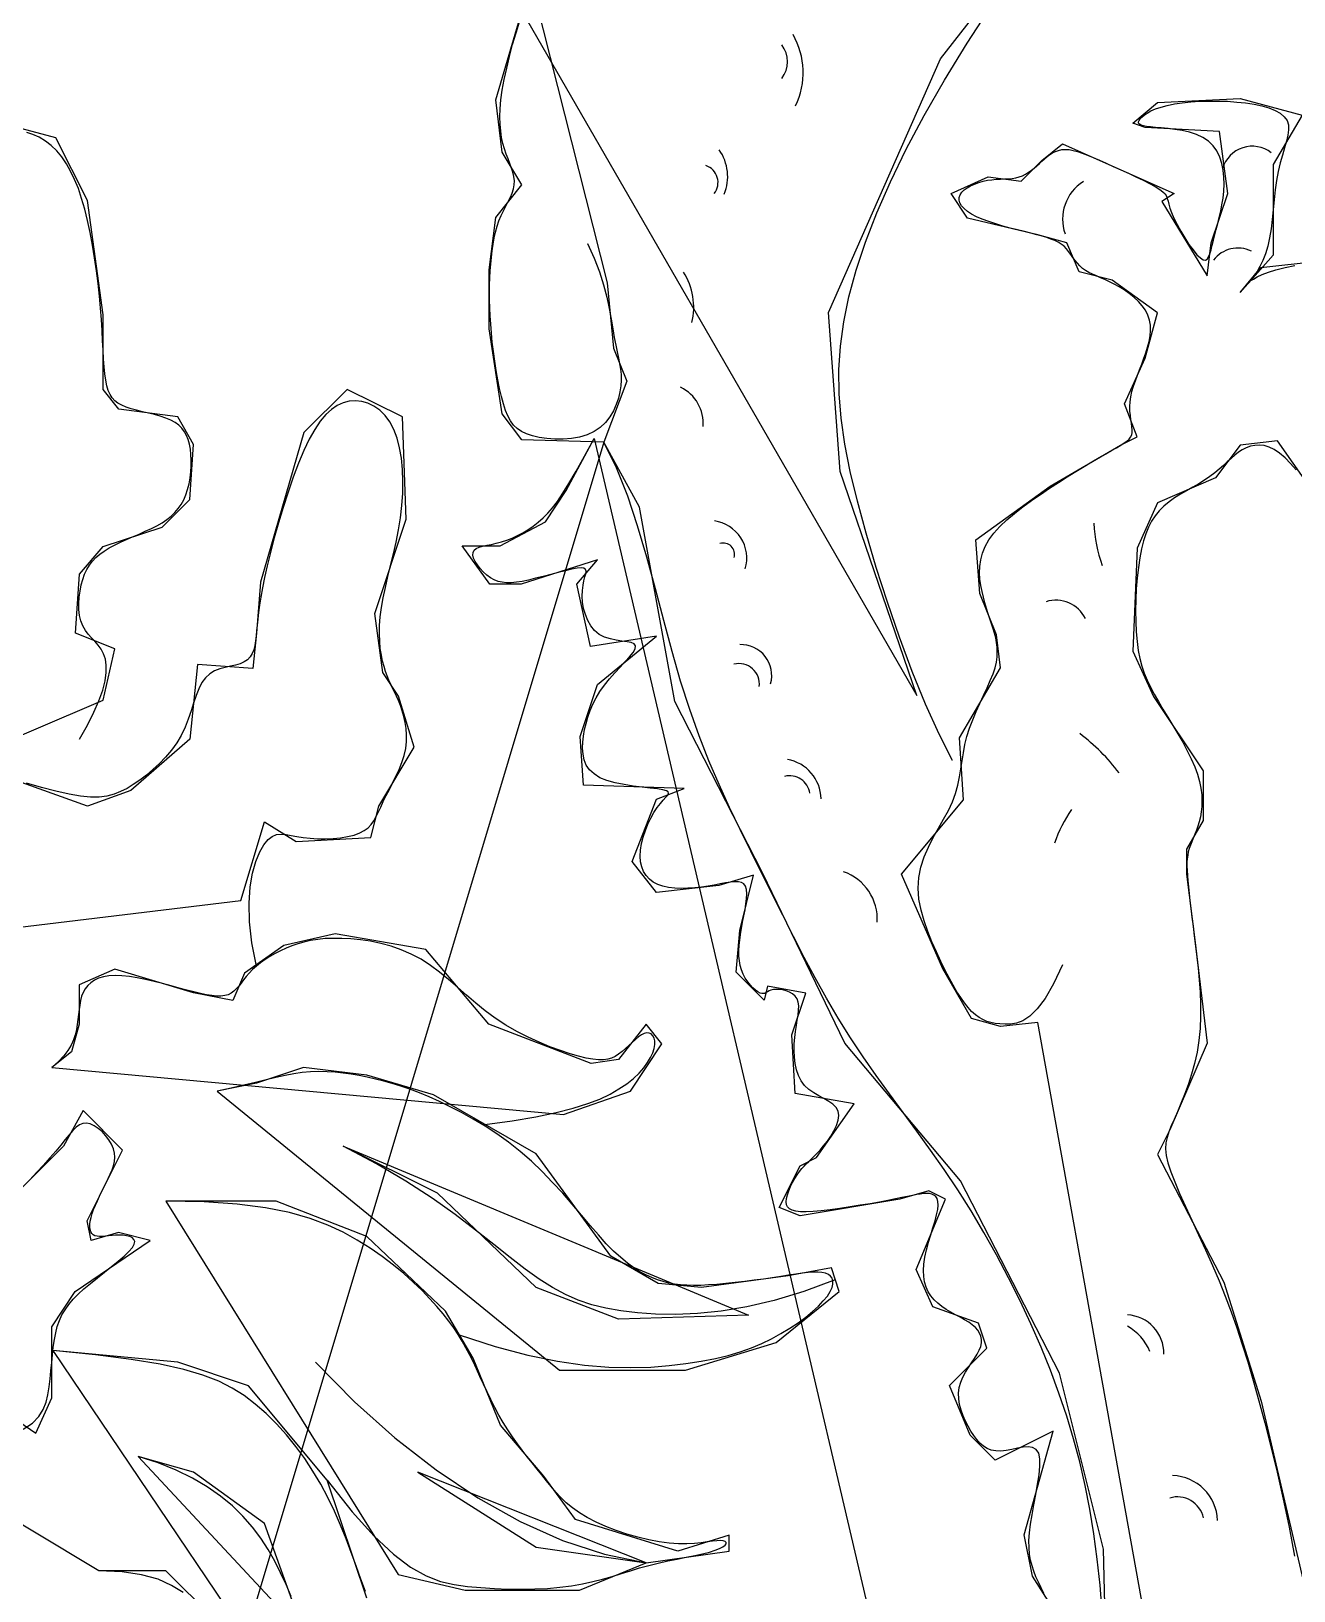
# Model space of a CAD drawing. Header units: metres. Extents: x -1226 to -815, y -1 to 952.
# Drawn here: x -1029.2 to -944.1, y 401.7 to 506.9 of the extents above; entities that cross this region are included whole.
import ezdxf

# ---------------------------------------------------------------- set-up
doc = ezdxf.new("R2010")
doc.units = ezdxf.units.M
doc.layers.add('7', color=7, linetype='Continuous')

msp = doc.modelspace()

# ---------------------------------------------------------------- linework, layer by layer
at = {"layer": '7'}
for points in [[(-1042.06, 587.9), (-969.49, 462.11), (-974.66, 477.22), (-975.46, 487.96), (-967.9, 505.06), (-949.58, 528.52), (-945.21, 541.24), (-945.6, 560.33)], [(-1001.42, 533.63), (-990.38, 489.95), (-989.94, 485.54), (-989.05, 483.33), (-990.59, 479.21), (-996.12, 479.36), (-997.45, 481.12), (-998.33, 486.86), (-998.33, 490.83), (-997.89, 494.36), (-996.12, 496.57), (-997.45, 498.77), (-997.89, 502.3), (-995.68, 509.8)], [(-967.1, 457.73), (-967.1, 457.73), (-968, 459.51), (-968.91, 461.53), (-969.8, 463.73), (-970.66, 466.04), (-971.48, 468.4), (-972.24, 470.76), (-972.92, 473.06), (-973.5, 475.23), (-973.98, 477.23), (-974.35, 479.08), (-974.6, 480.82), (-974.74, 482.47), (-974.76, 484.09), (-974.65, 485.69), (-974.42, 487.32), (-974.07, 489.02), (-973.58, 490.81), (-972.95, 492.7), (-972.19, 494.68), (-971.28, 496.77), (-970.22, 498.96), (-969.01, 501.25), (-967.64, 503.63), (-966.1, 506.12), (-964.41, 508.7)], [(-991.7, 492.6), (-991.7, 492.6), (-991.26, 491.62), (-990.9, 490.7), (-990.62, 489.82), (-990.4, 488.99), (-990.23, 488.22), (-990.1, 487.51), (-990, 486.86), (-989.9, 486.27), (-989.8, 485.75), (-989.71, 485.29), (-989.62, 484.87), (-989.54, 484.48), (-989.48, 484.12), (-989.44, 483.76), (-989.43, 483.39), (-989.46, 483.01), (-989.52, 482.6), (-989.62, 482.18), (-989.76, 481.74), (-989.95, 481.32), (-990.2, 480.91), (-990.49, 480.53), (-990.84, 480.2), (-991.25, 479.92), (-991.72, 479.7), (-992.24, 479.55), (-992.79, 479.45), (-993.35, 479.41), (-993.91, 479.41), (-994.45, 479.45), (-994.96, 479.52), (-995.42, 479.63), (-995.82, 479.76), (-996.15, 479.92), (-996.44, 480.12), (-996.69, 480.36), (-996.89, 480.64), (-997.07, 480.97), (-997.23, 481.35), (-997.37, 481.78), (-997.51, 482.28), (-997.63, 482.83), (-997.75, 483.42), (-997.86, 484.04), (-997.96, 484.67), (-998.04, 485.31), (-998.12, 485.95), (-998.18, 486.57), (-998.23, 487.16), (-998.27, 487.73), (-998.29, 488.27), (-998.3, 488.8), (-998.3, 489.31), (-998.3, 489.8), (-998.28, 490.28), (-998.26, 490.76), (-998.22, 491.22), (-998.18, 491.68), (-998.13, 492.12), (-998.07, 492.56), (-998, 492.98), (-997.9, 493.38), (-997.79, 493.77), (-997.67, 494.14), (-997.52, 494.49), (-997.36, 494.82), (-997.2, 495.13), (-997.04, 495.44), (-996.9, 495.73), (-996.78, 496.01), (-996.69, 496.29), (-996.64, 496.57), (-996.63, 496.84), (-996.67, 497.12), (-996.74, 497.41), (-996.83, 497.7), (-996.94, 498), (-997.06, 498.31), (-997.18, 498.64), (-997.3, 498.99), (-997.4, 499.36), (-997.49, 499.76), (-997.55, 500.18), (-997.59, 500.65), (-997.61, 501.15), (-997.59, 501.7), (-997.54, 502.3), (-997.45, 502.96), (-997.32, 503.68), (-997.15, 504.44), (-996.96, 505.23), (-996.75, 506.03), (-996.52, 506.81), (-996.29, 507.57)], [(-947.57, 363.36), (-961.34, 440.06), (-963.85, 439.78), (-965.8, 440.33), (-967.75, 443.67), (-970.53, 450.07), (-966.35, 455.08), (-966.63, 459.26), (-963.85, 463.99), (-964.12, 466.21), (-965.24, 469), (-965.52, 472.61), (-960.5, 476.23), (-955.77, 479.01), (-954.65, 479.57), (-955.49, 481.8), (-954.1, 484.86), (-953.26, 487.92), (-956.33, 490.14), (-958.55, 490.7), (-959.39, 492.65), (-961.34, 493.2), (-966.07, 494.32), (-967.19, 495.99), (-964.68, 497.1), (-962.45, 496.82), (-961.06, 498.21), (-959.67, 499.33), (-957.16, 498.21), (-952.15, 495.99), (-952.98, 495.43), (-949.92, 490.42), (-949.64, 492.65), (-948.53, 495.99), (-949.08, 500.16), (-954.1, 500.44), (-954.93, 500.72), (-953.26, 502.11), (-947.69, 502.39), (-943.51, 501.27), (-945.46, 497.93), (-945.46, 491.81), (-947.69, 489.31), (-946.3, 490.98), (-938.78, 491.81)], [(-959.67, 443.95), (-959.67, 443.95), (-960.28, 442.66), (-960.84, 441.68), (-961.38, 440.97), (-961.88, 440.48), (-962.34, 440.17), (-962.77, 440.01), (-963.17, 439.95), (-963.54, 439.94), (-963.89, 439.96), (-964.21, 439.99), (-964.5, 440.05), (-964.78, 440.13), (-965.05, 440.25), (-965.3, 440.39), (-965.55, 440.58), (-965.8, 440.8), (-966.04, 441.06), (-966.29, 441.37), (-966.53, 441.73), (-966.79, 442.13), (-967.05, 442.57), (-967.32, 443.06), (-967.6, 443.6), (-967.88, 444.18), (-968.18, 444.82), (-968.48, 445.49), (-968.76, 446.19), (-969.01, 446.91), (-969.21, 447.64), (-969.35, 448.38), (-969.41, 449.12), (-969.37, 449.84), (-969.23, 450.54), (-969.01, 451.23), (-968.72, 451.89), (-968.39, 452.53), (-968.04, 453.16), (-967.69, 453.77), (-967.37, 454.36), (-967.1, 454.94), (-966.88, 455.51), (-966.73, 456.07), (-966.61, 456.62), (-966.52, 457.16), (-966.44, 457.71), (-966.36, 458.25), (-966.26, 458.8), (-966.12, 459.35), (-965.94, 459.91), (-965.73, 460.47), (-965.49, 461.03), (-965.24, 461.58), (-964.99, 462.12), (-964.75, 462.63), (-964.54, 463.12), (-964.36, 463.57), (-964.22, 463.99), (-964.13, 464.37), (-964.08, 464.72), (-964.07, 465.06), (-964.08, 465.38), (-964.12, 465.69), (-964.18, 466), (-964.26, 466.31), (-964.36, 466.62), (-964.46, 466.95), (-964.57, 467.29), (-964.68, 467.63), (-964.79, 467.99), (-964.9, 468.36), (-965.01, 468.74), (-965.1, 469.13), (-965.18, 469.54), (-965.24, 469.96), (-965.26, 470.39), (-965.25, 470.82), (-965.19, 471.26), (-965.07, 471.71), (-964.89, 472.16), (-964.64, 472.61), (-964.3, 473.06), (-963.89, 473.52), (-963.42, 473.96), (-962.91, 474.4), (-962.35, 474.84), (-961.76, 475.27), (-961.16, 475.68), (-960.55, 476.09), (-959.94, 476.48), (-959.35, 476.86), (-958.77, 477.22), (-958.22, 477.56), (-957.69, 477.87), (-957.21, 478.16), (-956.76, 478.42), (-956.37, 478.64), (-956.03, 478.83), (-955.75, 479), (-955.51, 479.15), (-955.33, 479.28), (-955.18, 479.41), (-955.08, 479.54), (-955.01, 479.69), (-954.98, 479.85), (-954.98, 480.03), (-954.99, 480.25), (-955.03, 480.48), (-955.07, 480.73), (-955.1, 481.01), (-955.13, 481.3), (-955.14, 481.61), (-955.12, 481.93), (-955.07, 482.27), (-954.99, 482.62), (-954.88, 482.98), (-954.76, 483.34), (-954.62, 483.72), (-954.48, 484.09), (-954.33, 484.47), (-954.19, 484.86), (-954.06, 485.24), (-953.94, 485.62), (-953.84, 486), (-953.77, 486.37), (-953.74, 486.74), (-953.75, 487.09), (-953.8, 487.44), (-953.91, 487.78), (-954.08, 488.1), (-954.3, 488.41), (-954.56, 488.7), (-954.86, 488.98), (-955.18, 489.23), (-955.51, 489.47), (-955.85, 489.68), (-956.19, 489.86), (-956.51, 490.03), (-956.82, 490.17), (-957.11, 490.3), (-957.39, 490.42), (-957.65, 490.53), (-957.9, 490.65), (-958.12, 490.78), (-958.32, 490.93), (-958.5, 491.1), (-958.67, 491.28), (-958.82, 491.47), (-958.97, 491.67), (-959.11, 491.87), (-959.26, 492.07), (-959.41, 492.25), (-959.57, 492.42), (-959.76, 492.56), (-959.96, 492.69), (-960.19, 492.8), (-960.45, 492.91), (-960.73, 493.01), (-961.05, 493.1), (-961.41, 493.2), (-961.8, 493.3), (-962.24, 493.41), (-962.71, 493.52), (-963.2, 493.65), (-963.69, 493.78), (-964.18, 493.93), (-964.64, 494.08), (-965.08, 494.24), (-965.47, 494.41), (-965.81, 494.59), (-966.09, 494.77), (-966.31, 494.96), (-966.48, 495.15), (-966.59, 495.34), (-966.65, 495.53), (-966.64, 495.72), (-966.58, 495.89), (-966.47, 496.06), (-966.31, 496.22), (-966.1, 496.37), (-965.87, 496.5), (-965.6, 496.62), (-965.32, 496.72), (-965.02, 496.81), (-964.73, 496.87), (-964.43, 496.91), (-964.15, 496.94), (-963.86, 496.95), (-963.59, 496.97), (-963.33, 496.98), (-963.07, 497), (-962.83, 497.04), (-962.59, 497.1), (-962.37, 497.18), (-962.16, 497.29), (-961.96, 497.41), (-961.77, 497.55), (-961.59, 497.69), (-961.41, 497.85), (-961.23, 498.01), (-961.06, 498.17), (-960.89, 498.32), (-960.71, 498.47), (-960.53, 498.6), (-960.34, 498.72), (-960.14, 498.82), (-959.94, 498.89), (-959.72, 498.94), (-959.48, 498.95), (-959.23, 498.94), (-958.96, 498.89), (-958.66, 498.81), (-958.34, 498.7), (-957.99, 498.57), (-957.61, 498.41), (-957.19, 498.23), (-956.74, 498.03), (-956.26, 497.81), (-955.75, 497.58), (-955.23, 497.35), (-954.72, 497.11), (-954.24, 496.88), (-953.81, 496.66), (-953.43, 496.45), (-953.12, 496.26), (-952.9, 496.1), (-952.76, 495.95), (-952.66, 495.81), (-952.61, 495.65), (-952.56, 495.47), (-952.51, 495.26), (-952.44, 495), (-952.33, 494.69), (-952.17, 494.31), (-951.95, 493.88), (-951.7, 493.43), (-951.43, 492.98), (-951.15, 492.55), (-950.87, 492.17), (-950.61, 491.85), (-950.38, 491.63), (-950.19, 491.51), (-950.04, 491.49), (-949.92, 491.56), (-949.82, 491.71), (-949.74, 491.92), (-949.66, 492.19), (-949.58, 492.5), (-949.5, 492.83), (-949.41, 493.19), (-949.31, 493.56), (-949.2, 493.95), (-949.1, 494.36), (-949, 494.78), (-948.92, 495.21), (-948.85, 495.66), (-948.8, 496.13), (-948.78, 496.6), (-948.79, 497.08), (-948.84, 497.55), (-948.93, 498.01), (-949.07, 498.44), (-949.26, 498.85), (-949.51, 499.2), (-949.83, 499.51), (-950.21, 499.76), (-950.64, 499.96), (-951.11, 500.11), (-951.6, 500.22), (-952.09, 500.3), (-952.56, 500.36), (-953.01, 500.4), (-953.4, 500.44), (-953.73, 500.47), (-954.01, 500.51), (-954.22, 500.55), (-954.38, 500.6), (-954.48, 500.66), (-954.54, 500.73), (-954.55, 500.81), (-954.51, 500.9), (-954.44, 501.01), (-954.33, 501.14), (-954.17, 501.27), (-953.96, 501.41), (-953.71, 501.55), (-953.4, 501.69), (-953.03, 501.81), (-952.61, 501.92), (-952.13, 502.02), (-951.6, 502.1), (-951.03, 502.16), (-950.42, 502.2), (-949.8, 502.22), (-949.17, 502.22), (-948.54, 502.2), (-947.92, 502.15), (-947.33, 502.09), (-946.76, 502), (-946.23, 501.89), (-945.76, 501.75), (-945.34, 501.59), (-944.99, 501.39), (-944.72, 501.16), (-944.53, 500.9), (-944.44, 500.61), (-944.43, 500.28), (-944.48, 499.91), (-944.57, 499.5), (-944.71, 499.05), (-944.85, 498.57), (-945, 498.04), (-945.14, 497.47), (-945.25, 496.86), (-945.33, 496.22), (-945.4, 495.56), (-945.47, 494.89), (-945.54, 494.23), (-945.61, 493.59), (-945.71, 492.98), (-945.83, 492.42), (-945.99, 491.9), (-946.17, 491.45), (-946.36, 491.06), (-946.55, 490.72), (-946.73, 490.45), (-946.88, 490.24), (-947.01, 490.09), (-947.09, 490), (-947.11, 489.98), (-947.07, 490.02), (-946.97, 490.1), (-946.79, 490.21), (-946.54, 490.35), (-946.21, 490.51), (-945.79, 490.68), (-945.28, 490.84), (-944.67, 490.99), (-944, 491.13)], [(-1067.39, 443.39), (-1024.36, 461.81), (-1023.57, 465.26), (-1026.22, 466.32), (-1025.95, 470.3), (-1024.36, 472.16), (-1020.38, 473.48), (-1018.52, 475.34), (-1018.26, 479.05), (-1019.32, 480.91), (-1023.3, 481.44), (-1024.36, 482.76), (-1024.36, 487.8), (-1025.42, 495.5), (-1027.55, 499.74), (-1031.53, 500.8)], [(-1025.95, 459.16), (-1025.95, 459.16), (-1025.41, 460.11), (-1024.98, 460.98), (-1024.64, 461.76), (-1024.39, 462.47), (-1024.23, 463.1), (-1024.15, 463.66), (-1024.15, 464.15), (-1024.21, 464.57), (-1024.33, 464.93), (-1024.49, 465.24), (-1024.69, 465.52), (-1024.91, 465.77), (-1025.14, 466.01), (-1025.36, 466.25), (-1025.56, 466.51), (-1025.73, 466.81), (-1025.86, 467.14), (-1025.95, 467.51), (-1025.99, 467.91), (-1026, 468.33), (-1025.97, 468.75), (-1025.92, 469.16), (-1025.84, 469.57), (-1025.73, 469.95), (-1025.61, 470.29), (-1025.46, 470.61), (-1025.28, 470.9), (-1025.08, 471.17), (-1024.85, 471.42), (-1024.59, 471.65), (-1024.29, 471.86), (-1023.96, 472.07), (-1023.6, 472.26), (-1023.2, 472.45), (-1022.79, 472.64), (-1022.37, 472.82), (-1021.94, 473), (-1021.52, 473.19), (-1021.11, 473.38), (-1020.73, 473.57), (-1020.38, 473.77), (-1020.07, 473.99), (-1019.78, 474.22), (-1019.53, 474.46), (-1019.3, 474.72), (-1019.1, 475.01), (-1018.93, 475.31), (-1018.79, 475.65), (-1018.67, 476.01), (-1018.57, 476.39), (-1018.5, 476.79), (-1018.45, 477.2), (-1018.42, 477.6), (-1018.42, 478), (-1018.44, 478.38), (-1018.48, 478.74), (-1018.54, 479.08), (-1018.62, 479.38), (-1018.73, 479.66), (-1018.88, 479.91), (-1019.05, 480.14), (-1019.26, 480.35), (-1019.51, 480.53), (-1019.8, 480.69), (-1020.14, 480.83), (-1020.51, 480.95), (-1020.9, 481.06), (-1021.31, 481.16), (-1021.71, 481.26), (-1022.11, 481.36), (-1022.48, 481.46), (-1022.81, 481.57), (-1023.11, 481.69), (-1023.36, 481.84), (-1023.57, 482), (-1023.75, 482.2), (-1023.89, 482.43), (-1024.01, 482.7), (-1024.11, 483.01), (-1024.18, 483.38), (-1024.24, 483.81), (-1024.29, 484.29), (-1024.33, 484.83), (-1024.36, 485.42), (-1024.4, 486.05), (-1024.43, 486.74), (-1024.48, 487.47), (-1024.54, 488.25), (-1024.61, 489.06), (-1024.7, 489.9), (-1024.81, 490.77), (-1024.94, 491.63), (-1025.08, 492.49), (-1025.24, 493.34), (-1025.41, 494.15), (-1025.6, 494.92), (-1025.81, 495.64), (-1026.03, 496.31), (-1026.28, 496.92), (-1026.55, 497.48), (-1026.84, 497.99), (-1027.15, 498.45), (-1027.49, 498.85), (-1027.86, 499.21), (-1028.25, 499.51), (-1028.67, 499.77), (-1029.09, 499.97), (-1029.51, 500.1)], [(-1045.82, 444.58), (-1015.07, 448.29), (-1013.48, 453.59), (-1011.35, 452.26), (-1006.31, 452.53), (-1005.78, 454.65), (-1003.39, 458.63), (-1004.45, 462.08), (-1005.51, 463.67), (-1006.04, 467.65), (-1003.92, 474.01), (-1004.18, 480.91), (-1007.9, 482.76), (-1010.82, 479.85), (-1013.74, 469.77), (-1014.01, 466.32), (-1014.27, 463.93), (-1017.99, 464.2), (-1018.52, 459.16), (-1022.5, 455.71), (-1025.42, 454.65), (-1035.78, 458.36)], [(-1014.02, 443.85), (-1014.02, 443.85), (-1014.33, 445.43), (-1014.49, 446.85), (-1014.52, 448.1), (-1014.45, 449.2), (-1014.29, 450.13), (-1014.06, 450.92), (-1013.8, 451.56), (-1013.52, 452.04), (-1013.24, 452.39), (-1012.96, 452.61), (-1012.67, 452.73), (-1012.36, 452.77), (-1012.03, 452.74), (-1011.68, 452.68), (-1011.29, 452.6), (-1010.87, 452.53), (-1010.4, 452.48), (-1009.9, 452.45), (-1009.38, 452.44), (-1008.86, 452.47), (-1008.36, 452.52), (-1007.88, 452.6), (-1007.44, 452.7), (-1007.06, 452.84), (-1006.75, 453), (-1006.49, 453.19), (-1006.28, 453.42), (-1006.1, 453.67), (-1005.94, 453.95), (-1005.79, 454.26), (-1005.64, 454.59), (-1005.47, 454.96), (-1005.27, 455.36), (-1005.06, 455.77), (-1004.84, 456.21), (-1004.62, 456.67), (-1004.41, 457.13), (-1004.22, 457.6), (-1004.07, 458.07), (-1003.96, 458.54), (-1003.91, 459), (-1003.9, 459.45), (-1003.93, 459.88), (-1003.99, 460.3), (-1004.08, 460.7), (-1004.19, 461.08), (-1004.32, 461.44), (-1004.45, 461.77), (-1004.58, 462.07), (-1004.71, 462.35), (-1004.84, 462.62), (-1004.97, 462.88), (-1005.09, 463.15), (-1005.21, 463.43), (-1005.32, 463.74), (-1005.42, 464.07), (-1005.52, 464.43), (-1005.6, 464.84), (-1005.67, 465.28), (-1005.71, 465.76), (-1005.73, 466.27), (-1005.72, 466.83), (-1005.68, 467.42), (-1005.6, 468.04), (-1005.48, 468.71), (-1005.33, 469.41), (-1005.16, 470.14), (-1004.98, 470.89), (-1004.79, 471.67), (-1004.61, 472.46), (-1004.45, 473.28), (-1004.32, 474.1), (-1004.22, 474.93), (-1004.16, 475.76), (-1004.15, 476.58), (-1004.17, 477.37), (-1004.25, 478.12), (-1004.37, 478.83), (-1004.54, 479.48), (-1004.76, 480.07), (-1005.03, 480.58), (-1005.35, 481.01), (-1005.71, 481.36), (-1006.1, 481.63), (-1006.51, 481.83), (-1006.92, 481.95), (-1007.35, 482), (-1007.77, 481.97), (-1008.18, 481.86), (-1008.58, 481.68), (-1008.96, 481.41), (-1009.34, 481.06), (-1009.72, 480.61), (-1010.09, 480.06), (-1010.46, 479.41), (-1010.82, 478.65), (-1011.19, 477.79), (-1011.54, 476.84), (-1011.89, 475.83), (-1012.23, 474.8), (-1012.54, 473.76), (-1012.83, 472.74), (-1013.08, 471.77), (-1013.3, 470.87), (-1013.48, 470.08), (-1013.62, 469.38), (-1013.73, 468.75), (-1013.82, 468.2), (-1013.88, 467.72), (-1013.93, 467.27), (-1013.97, 466.87), (-1014.01, 466.5), (-1014.04, 466.14), (-1014.08, 465.81), (-1014.14, 465.49), (-1014.21, 465.2), (-1014.31, 464.95), (-1014.45, 464.72), (-1014.63, 464.53), (-1014.85, 464.38), (-1015.12, 464.26), (-1015.44, 464.17), (-1015.78, 464.09), (-1016.14, 464.01), (-1016.5, 463.91), (-1016.85, 463.77), (-1017.17, 463.57), (-1017.46, 463.31), (-1017.7, 462.98), (-1017.91, 462.57), (-1018.09, 462.11), (-1018.26, 461.6), (-1018.43, 461.07), (-1018.62, 460.52), (-1018.84, 459.97), (-1019.1, 459.42), (-1019.4, 458.91), (-1019.76, 458.42), (-1020.15, 457.95), (-1020.56, 457.52), (-1021, 457.12), (-1021.44, 456.75), (-1021.89, 456.41), (-1022.33, 456.11), (-1022.75, 455.85), (-1023.18, 455.63), (-1023.62, 455.45), (-1024.1, 455.33), (-1024.62, 455.26), (-1025.21, 455.26), (-1025.89, 455.32), (-1026.66, 455.45), (-1027.55, 455.65), (-1028.51, 455.9), (-1029.53, 456.2)], [(-957, 400.27), (-957.14, 402.09), (-957.33, 403.85), (-957.56, 405.56), (-957.83, 407.22), (-958.15, 408.83), (-958.51, 410.41), (-958.93, 411.96), (-959.39, 413.5), (-959.91, 415.04), (-960.49, 416.59), (-961.12, 418.15), (-961.8, 419.72), (-962.53, 421.28), (-963.31, 422.84), (-964.12, 424.37), (-964.97, 425.88), (-965.84, 427.35), (-966.73, 428.76), (-967.65, 430.13), (-968.57, 431.45), (-969.5, 432.73), (-970.42, 433.99), (-971.34, 435.24), (-972.24, 436.48), (-973.12, 437.74), (-973.97, 439.03), (-974.79, 440.34), (-975.58, 441.69), (-976.35, 443.06), (-977.09, 444.45), (-977.82, 445.86), (-978.54, 447.29), (-979.25, 448.72), (-979.97, 450.16), (-980.69, 451.61), (-981.4, 453.07), (-982.12, 454.56), (-982.82, 456.1), (-983.51, 457.71), (-984.17, 459.39), (-984.81, 461.17), (-985.42, 463.07), (-986, 465.08), (-986.56, 467.17), (-987.12, 469.31), (-987.7, 471.45), (-988.32, 473.55), (-988.99, 475.57), (-989.74, 477.47), (-990.59, 479.21), (-1022.98, 371.16)], [(-959.74, 399.63), (-961.7, 402.71), (-962.26, 405.5), (-960.3, 412.49), (-964.22, 410.53), (-965.9, 412.21), (-967.29, 415.56), (-964.78, 418.08), (-965.34, 419.76), (-968.41, 420.87), (-969.53, 423.39), (-967.57, 428.14), (-968.69, 428.7), (-970.65, 428.14), (-977.37, 427.02), (-978.77, 427.58), (-977.37, 430.38), (-976.25, 430.94), (-973.71, 434.56), (-977.69, 435.26), (-977.92, 439.23), (-976.99, 442.04), (-979.56, 442.51), (-979.8, 441.57), (-981.67, 443.44), (-981.43, 446.25), (-980.5, 449.99), (-982.84, 449.29), (-987.05, 448.82), (-988.69, 450.92), (-987.05, 455.13), (-985.18, 455.83), (-991.97, 456.07), (-992.2, 459.34), (-991.03, 462.85), (-987.05, 466.12), (-991.5, 465.42), (-992.43, 469.63), (-991.03, 471.27), (-996.18, 469.63), (-998.29, 469.63), (-1000.16, 472.2), (-997.58, 472.2), (-994.54, 473.84), (-993.14, 475.94), (-991.26, 479.45)], [(-960.94, 401.54), (-961.12, 401.92), (-961.3, 402.29), (-961.47, 402.66), (-961.61, 403.03), (-961.73, 403.4), (-961.83, 403.78), (-961.9, 404.18), (-961.93, 404.62), (-961.94, 405.1), (-961.91, 405.62), (-961.84, 406.2), (-961.73, 406.84), (-961.61, 407.52), (-961.47, 408.21), (-961.35, 408.9), (-961.25, 409.54), (-961.2, 410.12), (-961.2, 410.62), (-961.28, 411), (-961.44, 411.25), (-961.69, 411.38), (-961.99, 411.42), (-962.33, 411.4), (-962.71, 411.34), (-963.1, 411.25), (-963.48, 411.18), (-963.84, 411.14), (-964.18, 411.15), (-964.48, 411.21), (-964.75, 411.32), (-965, 411.48), (-965.24, 411.68), (-965.45, 411.92), (-965.65, 412.19), (-965.85, 412.49), (-966.04, 412.82), (-966.22, 413.16), (-966.37, 413.53), (-966.51, 413.9), (-966.61, 414.29), (-966.67, 414.67), (-966.68, 415.05), (-966.64, 415.42), (-966.54, 415.78), (-966.4, 416.13), (-966.22, 416.47), (-966.02, 416.79), (-965.81, 417.09), (-965.61, 417.39), (-965.43, 417.67), (-965.29, 417.94), (-965.19, 418.2), (-965.14, 418.44), (-965.13, 418.67), (-965.17, 418.89), (-965.26, 419.1), (-965.38, 419.3), (-965.55, 419.48), (-965.76, 419.66), (-966, 419.83), (-966.28, 420), (-966.58, 420.17), (-966.89, 420.33), (-967.2, 420.51), (-967.51, 420.69), (-967.81, 420.89), (-968.09, 421.11), (-968.33, 421.35), (-968.55, 421.61), (-968.73, 421.89), (-968.87, 422.21), (-968.97, 422.55), (-969.03, 422.92), (-969.05, 423.33), (-969.02, 423.76), (-968.95, 424.23), (-968.84, 424.72), (-968.7, 425.23), (-968.55, 425.73), (-968.41, 426.21), (-968.27, 426.67), (-968.16, 427.08), (-968.09, 427.44), (-968.06, 427.74), (-968.07, 427.98), (-968.13, 428.17), (-968.22, 428.31), (-968.34, 428.41), (-968.48, 428.47), (-968.65, 428.51), (-968.83, 428.52), (-969.03, 428.51), (-969.26, 428.48), (-969.5, 428.44), (-969.79, 428.39), (-970.12, 428.32), (-970.5, 428.24), (-970.94, 428.15), (-971.45, 428.05), (-972.02, 427.94), (-972.65, 427.83), (-973.32, 427.72), (-974, 427.61), (-974.68, 427.51), (-975.33, 427.42), (-975.94, 427.35), (-976.48, 427.3), (-976.95, 427.28), (-977.34, 427.29), (-977.65, 427.32), (-977.9, 427.39), (-978.08, 427.48), (-978.21, 427.61), (-978.28, 427.76), (-978.3, 427.96), (-978.28, 428.18), (-978.22, 428.43), (-978.13, 428.7), (-978.02, 428.98), (-977.88, 429.26), (-977.73, 429.53), (-977.57, 429.78), (-977.41, 430.01), (-977.26, 430.2), (-977.1, 430.37), (-976.95, 430.52), (-976.78, 430.68), (-976.61, 430.83), (-976.43, 431.01), (-976.23, 431.21), (-976.01, 431.45), (-975.78, 431.73), (-975.53, 432.05), (-975.3, 432.39), (-975.09, 432.75), (-974.91, 433.11), (-974.8, 433.46), (-974.75, 433.78), (-974.8, 434.07), (-974.93, 434.32), (-975.15, 434.54), (-975.43, 434.73), (-975.76, 434.92), (-976.1, 435.1), (-976.45, 435.31), (-976.78, 435.54), (-977.07, 435.8), (-977.3, 436.12), (-977.48, 436.48), (-977.61, 436.87), (-977.7, 437.29), (-977.75, 437.72), (-977.77, 438.17), (-977.76, 438.61), (-977.73, 439.04), (-977.68, 439.45), (-977.62, 439.85), (-977.56, 440.22), (-977.5, 440.56), (-977.47, 440.88), (-977.46, 441.17), (-977.5, 441.43), (-977.57, 441.65), (-977.7, 441.84), (-977.87, 441.99), (-978.07, 442.11), (-978.3, 442.2), (-978.53, 442.25), (-978.76, 442.29), (-978.98, 442.29), (-979.17, 442.27), (-979.33, 442.23), (-979.46, 442.18), (-979.57, 442.12), (-979.66, 442.07), (-979.75, 442.02), (-979.85, 442), (-979.95, 442), (-980.07, 442.04), (-980.21, 442.12), (-980.37, 442.24), (-980.55, 442.4), (-980.72, 442.58), (-980.89, 442.8), (-981.06, 443.05), (-981.2, 443.31), (-981.32, 443.6), (-981.4, 443.9), (-981.46, 444.21), (-981.49, 444.54), (-981.49, 444.88), (-981.47, 445.24), (-981.44, 445.61), (-981.38, 446), (-981.32, 446.4), (-981.24, 446.82), (-981.16, 447.24), (-981.08, 447.65), (-981.02, 448.05), (-980.98, 448.41), (-980.96, 448.74), (-980.98, 449.03), (-981.04, 449.25), (-981.16, 449.41), (-981.32, 449.5), (-981.53, 449.55), (-981.78, 449.55), (-982.07, 449.52), (-982.39, 449.47), (-982.76, 449.4), (-983.15, 449.33), (-983.57, 449.26), (-984.02, 449.19), (-984.47, 449.14), (-984.93, 449.11), (-985.38, 449.1), (-985.82, 449.12), (-986.24, 449.17), (-986.62, 449.25), (-986.97, 449.37), (-987.27, 449.53), (-987.53, 449.73), (-987.75, 449.97), (-987.92, 450.24), (-988.04, 450.55), (-988.12, 450.9), (-988.14, 451.27), (-988.12, 451.68), (-988.05, 452.12), (-987.94, 452.56), (-987.8, 453), (-987.63, 453.43), (-987.44, 453.84), (-987.23, 454.22), (-987.01, 454.55), (-986.79, 454.83), (-986.59, 455.06), (-986.42, 455.25), (-986.29, 455.4), (-986.23, 455.52), (-986.26, 455.62), (-986.38, 455.69), (-986.62, 455.76), (-986.99, 455.81), (-987.47, 455.87), (-988.02, 455.93), (-988.62, 456), (-989.23, 456.1), (-989.83, 456.22), (-990.39, 456.38), (-990.87, 456.57), (-991.26, 456.82), (-991.56, 457.1), (-991.78, 457.42), (-991.92, 457.77), (-992, 458.15), (-992.03, 458.55), (-992.01, 458.96), (-991.97, 459.38), (-991.9, 459.81), (-991.8, 460.23), (-991.68, 460.66), (-991.53, 461.1), (-991.34, 461.53), (-991.12, 461.96), (-990.86, 462.38), (-990.56, 462.81), (-990.22, 463.23), (-989.86, 463.64), (-989.5, 464.03), (-989.16, 464.4), (-988.86, 464.73), (-988.63, 465.02), (-988.49, 465.27), (-988.46, 465.46), (-988.55, 465.59), (-988.75, 465.68), (-989.03, 465.74), (-989.38, 465.79), (-989.76, 465.85), (-990.16, 465.93), (-990.55, 466.06), (-990.91, 466.24), (-991.22, 466.49), (-991.48, 466.81), (-991.69, 467.18), (-991.84, 467.57), (-991.96, 467.99), (-992.03, 468.41), (-992.06, 468.82), (-992.04, 469.2), (-992, 469.55), (-991.94, 469.85), (-991.87, 470.11), (-991.82, 470.33), (-991.8, 470.5), (-991.84, 470.62), (-991.94, 470.7), (-992.12, 470.72), (-992.4, 470.7), (-992.77, 470.63), (-993.2, 470.53), (-993.68, 470.41), (-994.18, 470.28), (-994.7, 470.15), (-995.2, 470.02), (-995.67, 469.9), (-996.1, 469.81), (-996.49, 469.75), (-996.84, 469.72), (-997.16, 469.72), (-997.46, 469.75), (-997.73, 469.81), (-998, 469.92), (-998.25, 470.06), (-998.49, 470.24), (-998.73, 470.45), (-998.94, 470.68), (-999.12, 470.92), (-999.27, 471.15), (-999.38, 471.38), (-999.43, 471.59), (-999.42, 471.77), (-999.34, 471.91), (-999.2, 472.02), (-999.01, 472.11), (-998.77, 472.18), (-998.49, 472.25), (-998.18, 472.31), (-997.85, 472.38), (-997.51, 472.47), (-997.15, 472.59), (-996.79, 472.73), (-996.43, 472.9), (-996.07, 473.09), (-995.72, 473.3), (-995.37, 473.54), (-995.03, 473.8), (-994.7, 474.09), (-994.38, 474.41), (-994.06, 474.77), (-993.73, 475.21), (-993.36, 475.76), (-992.95, 476.42), (-992.47, 477.25), (-991.91, 478.25), (-991.26, 479.45), (-966.18, 372.24)], [(-956.53, 388.59), (-956.9, 404.53), (-959.87, 416.4), (-966.55, 429.38), (-974.35, 438.65), (-979.91, 450.15), (-985.81, 461.71), (-988.2, 474.83), (-990.59, 479.21)], [(-941.84, 474.56), (-945.18, 479.29), (-947.69, 479.01), (-949.36, 476.79), (-953.26, 475.12), (-954.65, 472.06), (-954.93, 465.1), (-953.54, 462.04), (-950.2, 457.03), (-950.2, 453.69), (-951.31, 451.74), (-951.31, 450.07), (-950.75, 445.62), (-949.92, 438.67), (-952.43, 432.82), (-953.26, 431.15), (-948.8, 422.53), (-946.27, 414.5), (-942.37, 397.8)], [(-943.92, 477.33), (-944.3, 477.76), (-944.67, 478.14), (-945.04, 478.46), (-945.4, 478.7), (-945.75, 478.86), (-946.08, 478.97), (-946.4, 479.01), (-946.71, 478.99), (-947, 478.93), (-947.28, 478.83), (-947.55, 478.69), (-947.81, 478.52), (-948.06, 478.32), (-948.3, 478.1), (-948.56, 477.87), (-948.82, 477.63), (-949.1, 477.38), (-949.4, 477.13), (-949.73, 476.88), (-950.1, 476.64), (-950.49, 476.4), (-950.89, 476.17), (-951.31, 475.93), (-951.72, 475.69), (-952.12, 475.44), (-952.49, 475.17), (-952.84, 474.89), (-953.16, 474.58), (-953.43, 474.24), (-953.67, 473.88), (-953.88, 473.48), (-954.06, 473.03), (-954.22, 472.54), (-954.35, 472), (-954.47, 471.41), (-954.56, 470.75), (-954.64, 470.05), (-954.7, 469.32), (-954.74, 468.58), (-954.75, 467.83), (-954.74, 467.1), (-954.71, 466.4), (-954.65, 465.75), (-954.57, 465.15), (-954.46, 464.6), (-954.33, 464.09), (-954.16, 463.61), (-953.97, 463.14), (-953.75, 462.68), (-953.5, 462.21), (-953.21, 461.71), (-952.91, 461.2), (-952.58, 460.65), (-952.24, 460.1), (-951.9, 459.53), (-951.57, 458.96), (-951.26, 458.39), (-950.99, 457.84), (-950.75, 457.31), (-950.57, 456.8), (-950.44, 456.32), (-950.34, 455.86), (-950.29, 455.42), (-950.27, 455.01), (-950.28, 454.63), (-950.32, 454.26), (-950.38, 453.92), (-950.46, 453.6), (-950.55, 453.3), (-950.65, 453.02), (-950.75, 452.75), (-950.86, 452.5), (-950.96, 452.25), (-951.05, 452.02), (-951.13, 451.79), (-951.19, 451.57), (-951.23, 451.34), (-951.26, 451.1), (-951.28, 450.86), (-951.28, 450.59), (-951.27, 450.3), (-951.25, 449.97), (-951.22, 449.61), (-951.18, 449.21), (-951.13, 448.76), (-951.08, 448.27), (-951.02, 447.74), (-950.95, 447.17), (-950.87, 446.55), (-950.79, 445.9), (-950.71, 445.2), (-950.62, 444.47), (-950.53, 443.71), (-950.46, 442.92), (-950.4, 442.11), (-950.37, 441.3), (-950.36, 440.48), (-950.4, 439.66), (-950.48, 438.85), (-950.6, 438.06), (-950.78, 437.29), (-950.98, 436.56), (-951.21, 435.85), (-951.45, 435.19), (-951.69, 434.58), (-951.93, 434.02), (-952.15, 433.52), (-952.34, 433.08), (-952.5, 432.68), (-952.62, 432.3), (-952.7, 431.93), (-952.72, 431.53), (-952.68, 431.09), (-952.57, 430.59), (-952.38, 429.99), (-952.11, 429.3), (-951.78, 428.51), (-951.39, 427.64), (-950.96, 426.71), (-950.51, 425.72), (-950.04, 424.71), (-949.57, 423.67), (-949.12, 422.63), (-948.7, 421.59), (-948.3, 420.54), (-947.92, 419.46), (-947.55, 418.34), (-947.18, 417.16), (-946.81, 415.9), (-946.43, 414.53), (-946.04, 413.05), (-945.63, 411.44), (-945.21, 409.72), (-944.79, 407.9), (-944.39, 406.01), (-944.02, 404.06)], [(-998.63, 433.18), (-998.63, 433.18), (-996.77, 433.43), (-995.18, 433.7), (-993.82, 433.98), (-992.67, 434.27), (-991.69, 434.58), (-990.87, 434.89), (-990.17, 435.22), (-989.58, 435.57), (-989.06, 435.92), (-988.61, 436.28), (-988.22, 436.64), (-987.9, 437), (-987.65, 437.35), (-987.45, 437.69), (-987.3, 438.01), (-987.21, 438.31), (-987.17, 438.57), (-987.17, 438.81), (-987.21, 439), (-987.29, 439.16), (-987.4, 439.28), (-987.54, 439.34), (-987.7, 439.36), (-987.87, 439.32), (-988.06, 439.23), (-988.26, 439.09), (-988.47, 438.91), (-988.69, 438.71), (-988.91, 438.5), (-989.14, 438.29), (-989.37, 438.09), (-989.6, 437.91), (-989.83, 437.76), (-990.08, 437.64), (-990.34, 437.57), (-990.63, 437.53), (-990.97, 437.53), (-991.35, 437.57), (-991.79, 437.65), (-992.3, 437.78), (-992.88, 437.95), (-993.53, 438.16), (-994.23, 438.42), (-994.96, 438.73), (-995.71, 439.07), (-996.46, 439.45), (-997.2, 439.88), (-997.92, 440.34), (-998.6, 440.84), (-999.24, 441.36), (-999.86, 441.89), (-1000.47, 442.43), (-1001.07, 442.95), (-1001.67, 443.45), (-1002.28, 443.91), (-1002.92, 444.32), (-1003.58, 444.67), (-1004.26, 444.96), (-1004.95, 445.2), (-1005.64, 445.39), (-1006.33, 445.53), (-1007.01, 445.64), (-1007.66, 445.7), (-1008.27, 445.73), (-1008.85, 445.73), (-1009.39, 445.71), (-1009.89, 445.66), (-1010.37, 445.58), (-1010.82, 445.48), (-1011.24, 445.37), (-1011.64, 445.23), (-1012.03, 445.07), (-1012.41, 444.9), (-1012.77, 444.71), (-1013.11, 444.51), (-1013.44, 444.3), (-1013.74, 444.08), (-1014.02, 443.85), (-1014.28, 443.62), (-1014.51, 443.39), (-1014.71, 443.16), (-1014.89, 442.93), (-1015.06, 442.71), (-1015.22, 442.51), (-1015.38, 442.33), (-1015.54, 442.16), (-1015.72, 442.03), (-1015.93, 441.93), (-1016.16, 441.87), (-1016.42, 441.84), (-1016.71, 441.84), (-1017.04, 441.87), (-1017.4, 441.93), (-1017.8, 442.01), (-1018.24, 442.12), (-1018.71, 442.24), (-1019.23, 442.38), (-1019.78, 442.53), (-1020.35, 442.68), (-1020.92, 442.83), (-1021.5, 442.96), (-1022.06, 443.07), (-1022.59, 443.16), (-1023.1, 443.21), (-1023.55, 443.23), (-1023.97, 443.2), (-1024.34, 443.13), (-1024.67, 443.04), (-1024.95, 442.9), (-1025.2, 442.74), (-1025.4, 442.55), (-1025.57, 442.33), (-1025.7, 442.08), (-1025.81, 441.82), (-1025.88, 441.53), (-1025.94, 441.23), (-1025.98, 440.92), (-1026.02, 440.59), (-1026.06, 440.26), (-1026.1, 439.92), (-1026.16, 439.58), (-1026.24, 439.23), (-1026.36, 438.88), (-1026.52, 438.53), (-1026.74, 438.17), (-1027.02, 437.8), (-1027.38, 437.42), (-1027.83, 437.02), (-993.32, 433.84), (-988.8, 435.43), (-986.68, 438.62), (-987.74, 439.94), (-989.6, 437.55), (-991.46, 437.29), (-998.36, 439.94), (-1002.61, 444.98), (-1008.71, 446.04), (-1012.17, 445.25), (-1014.82, 443.39), (-1015.62, 441.53), (-1018.27, 442.06), (-1023.58, 443.65), (-1025.97, 442.59), (-1025.97, 439.94), (-1026.5, 438.08), (-1027.83, 437.02)], [(-1000.35, 418.99), (-1000.35, 418.99), (-997.93, 418.2), (-995.72, 417.61), (-993.72, 417.2), (-991.91, 416.94), (-990.27, 416.8), (-988.78, 416.77), (-987.42, 416.81), (-986.19, 416.91), (-985.06, 417.04), (-984.03, 417.2), (-983.08, 417.39), (-982.21, 417.6), (-981.4, 417.84), (-980.65, 418.11), (-979.95, 418.4), (-979.29, 418.72), (-978.66, 419.07), (-978.06, 419.43), (-977.5, 419.8), (-976.99, 420.18), (-976.53, 420.55), (-976.13, 420.92), (-975.8, 421.27), (-975.53, 421.6), (-975.33, 421.9), (-975.21, 422.17), (-975.15, 422.41), (-975.15, 422.62), (-975.2, 422.8), (-975.31, 422.95), (-975.46, 423.06), (-975.66, 423.14), (-975.89, 423.19), (-976.17, 423.21), (-976.48, 423.21), (-976.83, 423.18), (-977.23, 423.14), (-977.66, 423.08), (-978.14, 423), (-978.67, 422.92), (-979.24, 422.84), (-979.84, 422.75), (-980.47, 422.67), (-981.1, 422.59), (-981.74, 422.51), (-982.37, 422.44), (-982.97, 422.39), (-983.54, 422.35), (-984.06, 422.32), (-984.55, 422.32), (-985, 422.33), (-985.43, 422.36), (-985.83, 422.41), (-986.22, 422.48), (-986.61, 422.58), (-986.99, 422.7), (-987.37, 422.85), (-987.76, 423.03), (-988.17, 423.24), (-988.58, 423.5), (-989.01, 423.82), (-989.46, 424.19), (-989.94, 424.62), (-990.44, 425.13), (-990.97, 425.72), (-991.53, 426.36), (-992.11, 427.06), (-992.73, 427.79), (-993.37, 428.53), (-994.05, 429.27), (-994.75, 430), (-995.48, 430.7), (-996.24, 431.36), (-997.02, 431.97), (-997.82, 432.54), (-998.61, 433.06), (-999.41, 433.54), (-1000.19, 433.98), (-1000.95, 434.37), (-1001.68, 434.73), (-1002.37, 435.04), (-1003.04, 435.31), (-1003.67, 435.55), (-1004.28, 435.76), (-1004.87, 435.94), (-1005.44, 436.1), (-1006, 436.24), (-1006.55, 436.36), (-1007.09, 436.47), (-1007.63, 436.56), (-1008.18, 436.64), (-1008.72, 436.7), (-1009.26, 436.73), (-1009.81, 436.74), (-1010.37, 436.72), (-1010.93, 436.67), (-1011.5, 436.59), (-1012.09, 436.48), (-1012.71, 436.34), (-1013.37, 436.18), (-1014.09, 436.01), (-1014.87, 435.82), (-1015.73, 435.63), (-1016.68, 435.43), (-993.58, 416.6), (-985.09, 416.6), (-978.98, 418.46), (-974.73, 421.91), (-975.26, 423.5), (-978.18, 422.97), (-984.02, 422.17), (-986.94, 422.44), (-990.13, 424.29), (-995.17, 431.19), (-1002.08, 435.17), (-1006.59, 436.49), (-1010.84, 437.02), (-1014.02, 435.96), (-1016.68, 435.43)], [(-1043.23, 422.17), (-1028.89, 412.36), (-1027.83, 414.74), (-1027.83, 419.52), (-1026.24, 421.91), (-1021.19, 425.35), (-1023.32, 425.88), (-1025.17, 425.35), (-1025.44, 426.68), (-1024.11, 429.33), (-1023.05, 431.45), (-1025.71, 434.11), (-1027.03, 431.72), (-1031.55, 427.21)], [(-1029.75, 412.61), (-1029.12, 413.03), (-1028.69, 413.47), (-1028.4, 413.94), (-1028.21, 414.43), (-1028.1, 414.94), (-1028.01, 415.47), (-1027.94, 416.02), (-1027.88, 416.56), (-1027.83, 417.11), (-1027.78, 417.64), (-1027.72, 418.16), (-1027.65, 418.66), (-1027.56, 419.12), (-1027.45, 419.55), (-1027.31, 419.95), (-1027.14, 420.33), (-1026.93, 420.68), (-1026.68, 421.03), (-1026.39, 421.38), (-1026.05, 421.73), (-1025.66, 422.08), (-1025.22, 422.45), (-1024.75, 422.83), (-1024.27, 423.22), (-1023.79, 423.59), (-1023.35, 423.95), (-1022.95, 424.29), (-1022.62, 424.6), (-1022.39, 424.87), (-1022.26, 425.09), (-1022.23, 425.28), (-1022.28, 425.42), (-1022.4, 425.54), (-1022.57, 425.62), (-1022.79, 425.67), (-1023.02, 425.7), (-1023.27, 425.71), (-1023.52, 425.7), (-1023.76, 425.68), (-1023.99, 425.66), (-1024.21, 425.64), (-1024.41, 425.62), (-1024.6, 425.61), (-1024.76, 425.63), (-1024.91, 425.66), (-1025.03, 425.73), (-1025.13, 425.82), (-1025.2, 425.94), (-1025.24, 426.08), (-1025.26, 426.25), (-1025.26, 426.45), (-1025.23, 426.66), (-1025.17, 426.9), (-1025.1, 427.16), (-1025, 427.43), (-1024.88, 427.72), (-1024.75, 428.02), (-1024.61, 428.33), (-1024.46, 428.64), (-1024.31, 428.94), (-1024.16, 429.24), (-1024.01, 429.54), (-1023.88, 429.83), (-1023.76, 430.11), (-1023.66, 430.39), (-1023.6, 430.68), (-1023.58, 430.96), (-1023.6, 431.25), (-1023.67, 431.54), (-1023.8, 431.84), (-1023.97, 432.14), (-1024.19, 432.43), (-1024.43, 432.69), (-1024.69, 432.91), (-1024.96, 433.09), (-1025.23, 433.21), (-1025.48, 433.27), (-1025.72, 433.24), (-1025.95, 433.15), (-1026.18, 432.99), (-1026.41, 432.76), (-1026.65, 432.48), (-1026.92, 432.15), (-1027.22, 431.78), (-1027.56, 431.37), (-1027.95, 430.92), (-1028.38, 430.44), (-1028.83, 429.95), (-1029.3, 429.44)], [(-975, 422.7), (-975, 422.7), (-977.12, 421.91), (-979.11, 421.31), (-980.96, 420.87), (-982.69, 420.58), (-984.29, 420.42), (-985.76, 420.36), (-987.11, 420.38), (-988.34, 420.47), (-989.45, 420.6), (-990.47, 420.78), (-991.42, 421.01), (-992.32, 421.32), (-993.19, 421.7), (-994.07, 422.17), (-994.96, 422.74), (-995.9, 423.41), (-996.91, 424.19), (-998.02, 425.08), (-999.25, 426.05), (-1000.62, 427.1), (-1002.18, 428.2), (-1003.94, 429.35), (-1005.93, 430.53), (-1008.18, 431.72), (-980.84, 420.31), (-989.6, 420.05), (-995.17, 422.17), (-1001.81, 428.54), (-1008.18, 431.72)], [(-1009.25, 409.18), (-1009.25, 409.18), (-1007.57, 407.05), (-1006.09, 405.41), (-1004.79, 404.18), (-1003.63, 403.31), (-1002.59, 402.72), (-1001.62, 402.35), (-1000.7, 402.14), (-999.8, 402.01), (-998.89, 401.93), (-997.97, 401.87), (-997.06, 401.83), (-996.15, 401.82), (-995.26, 401.84), (-994.4, 401.88), (-993.57, 401.96), (-992.78, 402.06), (-992.04, 402.19), (-991.35, 402.34), (-990.68, 402.51), (-990.04, 402.69), (-989.42, 402.88), (-988.8, 403.07), (-988.19, 403.26), (-987.56, 403.43), (-986.93, 403.59), (-986.29, 403.73), (-985.66, 403.86), (-985.05, 403.99), (-984.47, 404.1), (-983.95, 404.22), (-983.48, 404.33), (-983.09, 404.45), (-982.79, 404.56), (-982.57, 404.68), (-982.42, 404.79), (-982.35, 404.89), (-982.35, 404.98), (-982.42, 405.05), (-982.55, 405.09), (-982.74, 405.11), (-982.98, 405.09), (-983.28, 405.06), (-983.63, 405.01), (-984.03, 404.95), (-984.49, 404.91), (-985, 404.88), (-985.57, 404.89), (-986.19, 404.93), (-986.86, 405.02), (-987.57, 405.16), (-988.3, 405.33), (-989.04, 405.54), (-989.77, 405.79), (-990.47, 406.06), (-991.12, 406.35), (-991.72, 406.66), (-992.25, 406.98), (-992.72, 407.31), (-993.13, 407.65), (-993.5, 408.01), (-993.84, 408.37), (-994.16, 408.75), (-994.46, 409.14), (-994.78, 409.53), (-995.1, 409.93), (-995.43, 410.34), (-995.76, 410.76), (-996.1, 411.2), (-996.43, 411.64), (-996.76, 412.1), (-997.08, 412.58), (-997.39, 413.07), (-997.68, 413.57), (-997.95, 414.09), (-998.22, 414.61), (-998.47, 415.14), (-998.72, 415.66), (-998.95, 416.18), (-999.19, 416.69), (-999.42, 417.18), (-999.66, 417.65), (-999.9, 418.1), (-1000.15, 418.55), (-1000.42, 419), (-1000.72, 419.45), (-1001.06, 419.91), (-1001.43, 420.39), (-1001.86, 420.89), (-1002.33, 421.42), (-1002.86, 421.97), (-1003.45, 422.53), (-1004.09, 423.11), (-1004.79, 423.69), (-1005.54, 424.26), (-1006.36, 424.83), (-1007.23, 425.38), (-1008.17, 425.9), (-1009.22, 426.39), (-1010.41, 426.84), (-1011.8, 427.23), (-1013.42, 427.55), (-1015.32, 427.8), (-1017.54, 427.95), (-1020.13, 428.01), (-1004.47, 402.81), (-999.95, 401.75), (-992.25, 401.75), (-987.74, 403.61), (-982.16, 404.4), (-982.16, 405.46), (-985.62, 404.4), (-992.52, 406.52), (-994.64, 409.44), (-997.56, 412.89), (-999.42, 417.4), (-1001.28, 420.58), (-1006.59, 425.62), (-1012.7, 428.01), (-1020.13, 428.01)], [(-1006.68, 401.66), (-1006.98, 402.51), (-1007.3, 403.39), (-1007.63, 404.3), (-1007.98, 405.22), (-1008.36, 406.15), (-1008.77, 407.08), (-1009.21, 408), (-1009.69, 408.91), (-1010.21, 409.79), (-1010.76, 410.64), (-1011.36, 411.46), (-1011.99, 412.24), (-1012.66, 412.98), (-1013.37, 413.67), (-1014.1, 414.3), (-1014.86, 414.88), (-1015.67, 415.39), (-1016.57, 415.86), (-1017.64, 416.27), (-1018.93, 416.65), (-1020.52, 417), (-1022.48, 417.32), (-1024.87, 417.63), (-1027.75, 417.93), (-1008.98, 390.08)], [(-1006.59, 401.22), (-1009.25, 409.18), (-1014.56, 415.54), (-1019.33, 417.13), (-1027.75, 417.93)], [(-1010.04, 417.13), (-1010.04, 417.13), (-1007.41, 414.46), (-1004.69, 412.03), (-1001.91, 409.87), (-999.09, 407.98), (-996.24, 406.39), (-993.39, 405.12), (-990.55, 404.19), (-987.74, 403.61), (-1003.14, 409.71), (-995.17, 404.67), (-987.74, 403.61)], [(-1018.97, 401.59), (-1019.74, 402.07), (-1020.66, 402.49), (-1021.77, 402.8), (-1023.08, 403), (-1024.64, 403.07), (-1037.92, 411.03), (-1041.9, 409.97), (-1044.56, 407.58), (-1045.88, 403.87), (-1047.21, 400.16)], [(-1011.68, 401.34), (-1012.02, 402.13), (-1012.39, 402.93), (-1012.79, 403.72), (-1013.23, 404.5), (-1013.73, 405.27), (-1014.29, 406.01), (-1014.93, 406.74), (-1015.64, 407.44), (-1016.45, 408.1), (-1017.34, 408.73), (-1018.34, 409.32), (-1019.44, 409.85), (-1020.66, 410.34), (-1021.99, 410.77), (-1003.94, 391.4)], [(-1011.1, 399.63), (-1013.49, 406.26), (-1018.27, 409.71), (-1021.99, 410.77)], [(-1016.94, 399.89), (-1020.13, 403.07), (-1024.64, 403.07)]]:
    msp.add_lwpolyline(points, dxfattribs=at)
for centre, radius, start, end in [((-982.32, 504.14), 5.16, 334.23, 29.73), ((-980.07, 504.87), 1.85, 322.22, 37.78), ((-985.4, 497.12), 3.15, 337.93, 34.77), ((-946.88, 497.09), 2.08, 52.21, 163.7), ((-984.11, 496.72), 1.21, 322.21, 71.22), ((-956.66, 494.24), 3.01, 122.19, 199.19), ((-947.84, 490.21), 2.09, 64.5, 142.62), ((-988.92, 488.31), 4.38, 346.25, 32.69), ((-986.58, 480.49), 2.68, 355.12, 64.42), ((-983.49, 471.38), 2.53, 343.61, 82.25), ((-948.14, 474.14), 9.43, 182.49, 200.15), ((-982.55, 471.64), 0.76, 343.1, 106.96), ((-960.12, 466.32), 2.22, 26.25, 107.4), ((-981.36, 463.47), 2.08, 344.19, 92.19), ((-981.49, 462.89), 1.38, 352.78, 104.01), ((-966.36, 449.03), 13.12, 36.82, 53.24), ((-978.7, 455.09), 2.75, 1.21, 80.05), ((-978.08, 455.31), 1.39, 8.86, 103.82), ((-951.51, 449.22), 9.18, 145.46, 161.36), ((-975.57, 447.01), 3.41, 356.83, 70.61), ((-955.43, 417.74), 2.59, 358.67, 87.15), ((-956.95, 416.57), 3.42, 22.22, 61.1), ((-952.35, 406.36), 3.13, 1.76, 88.3), ((-951.93, 406.24), 1.81, 13.04, 106.5)]:
    msp.add_arc(centre, radius, start, end, dxfattribs=at)

doc.saveas('drawing.dxf')
